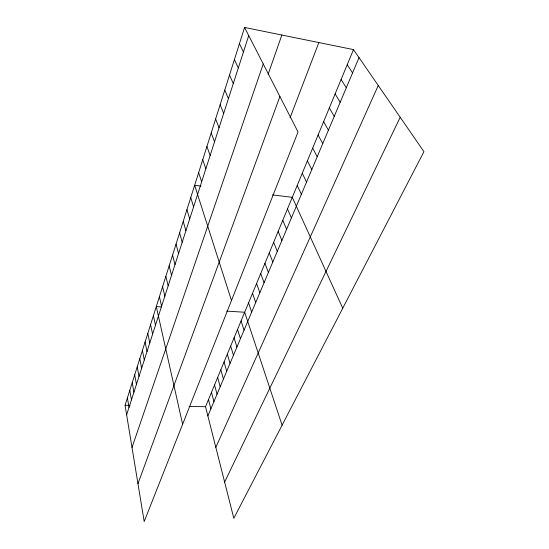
<?xml version="1.0" encoding="UTF-8"?>
<svg xmlns="http://www.w3.org/2000/svg" width="549" height="549" viewBox="0 0 549 549"><rect width="100%" height="100%" fill="white"/><g stroke="black" fill="none" stroke-linecap="round" stroke-linejoin="round"><path stroke-width="0.82" d="M244.573 27.45L298.038 131.98L144.188 521.55L125.062 405.286L244.573 27.45L353.487 49.602L423.938 151.668L233.812 518.304L205.539 406.72L353.487 49.602M126.634 414.845L248.731 35.582M132.007 447.497L263.246 63.945M268.111 74.341L281.843 35.033M137.957 483.676L279.908 96.521M290.064 117.774L318.845 42.554M207.872 415.936L359.019 57.618M215.832 447.353L378.254 85.486M224.63 482.07L400.207 117.287M125.062 405.286L130.051 405.375M189.131 406.425L205.539 406.72M161.331 306.898L156.287 306.575L182.611 424.267M226.648 311.091L244.669 312.251L282.097 425.187M201.051 186.077L194.648 185.287L231.486 300.495M272.393 194.874L292.288 197.324L342.748 308.236M347.208 64.755L352.582 72.88M341.094 79.516L346.302 87.758M335.13 93.913L340.188 102.251M329.311 107.954L334.231 116.381M323.636 121.658L328.412 130.168M318.097 135.027L322.743 143.618M312.69 148.079L317.205 156.74M307.406 160.823L311.798 169.552M239.426 43.735L243.447 52.004M302.252 173.271L306.52 182.062M297.208 185.438L301.367 194.284M234.409 59.594L238.3 67.987M229.523 75.028L233.291 83.537M287.47 208.943L291.409 217.891M282.762 220.307L286.599 229.29M224.767 90.063L228.418 98.683M278.158 231.424L281.898 240.441M220.135 104.715L223.669 113.437M273.656 242.294L277.3 251.353M269.25 252.931L272.798 262.017M215.62 118.989L219.044 127.807M264.934 263.342L268.392 272.455M211.214 132.913L214.535 141.814M260.713 273.539L264.083 282.673M256.575 283.517L259.862 292.679M206.918 146.494L210.137 155.47M252.526 293.296L255.731 302.472M202.732 159.738L205.848 168.79M248.56 302.87L251.689 312.065M198.642 172.667L201.668 181.781M241.073 320.945L244.051 330.162M237.539 329.469L240.455 338.692M234.073 337.841L236.921 347.071M190.75 197.613L193.598 206.843M230.669 346.055L233.455 355.292M186.941 209.649L189.707 218.927M227.327 354.119L230.052 363.356M224.047 362.038L226.71 371.282M183.222 221.405L185.905 230.731M220.822 369.82L223.429 379.057M179.592 232.9L182.193 242.26M217.658 377.458L220.204 386.695M214.549 384.966L217.04 394.203M176.037 244.133L178.569 253.535M211.489 392.343L213.932 401.573M172.564 255.12L175.021 264.549M208.49 399.59L210.871 408.813M169.161 265.86L171.549 275.324M165.839 276.373L168.159 285.857M162.586 286.653L164.844 296.165M159.402 296.721L161.598 306.246M153.404 315.689L155.484 325.241M150.577 324.631L152.601 334.19M147.798 333.394L149.774 342.967M145.08 341.993L147.002 351.573M142.411 350.427L144.284 360.014M139.796 358.71L141.621 368.29M137.223 366.835L139.007 376.415M134.704 374.809L136.44 384.389M132.227 382.632L133.922 392.212M129.797 390.325L131.444 399.898M127.409 397.874L129.022 407.44"/></g></svg>
